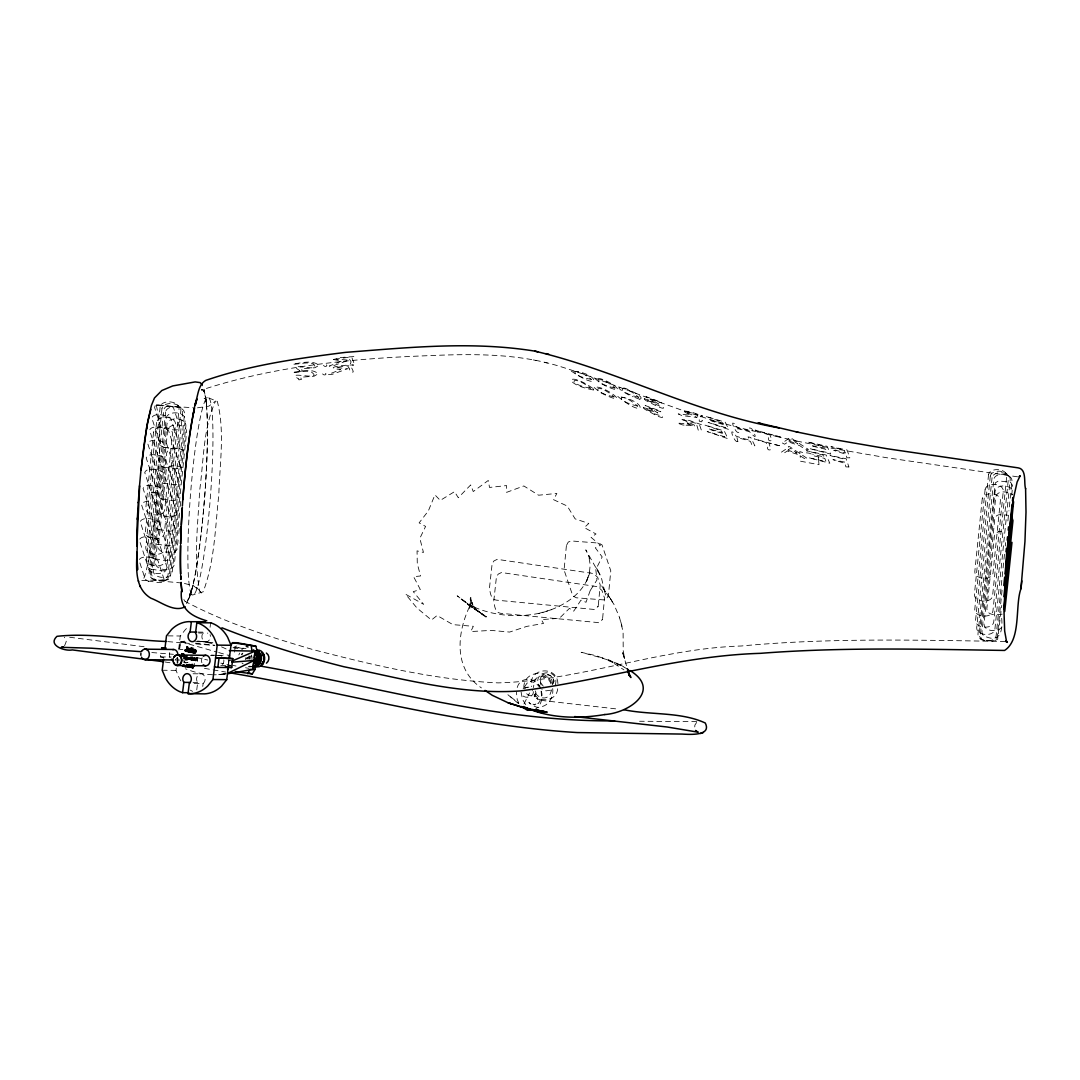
<?xml version="1.0" encoding="UTF-8"?>
<svg xmlns="http://www.w3.org/2000/svg" width="1080" height="1080" viewBox="0 0 1080 1080"><rect width="100%" height="100%" fill="white"/><g stroke="black" fill="none" stroke-linecap="round" stroke-linejoin="round"><path stroke-width="0.75" stroke-dasharray="5 3.75" d="M194.265 657.72L194.71 658.53L193.982 657.612M245.862 659.057L245.889 657.477M248.441 659.084L248.819 655.979M177.768 663.593L178.011 657.653M228.933 659.489L228.123 665.739M190.391 659.826L191.295 660.002L190.931 657.113M156.019 506.223C157.559 471.15 163.742 436.144 155.979 403.799L160.029 405.608L193.469 407.754M179.604 513L174.339 564.422C172.962 572.198 155.142 570.793 155.412 562.694L166.603 453.209C168.386 445.945 181.373 447.107 185.031 452.196M180.279 506.358L180.954 499.73M178.132 540.108L176.999 549.585L174.38 552.352L161.838 551.907L158.868 549.369L158.355 546.615L166.118 470.718C168.102 463.563 179.05 465.129 183.87 468.652M178.808 533.507L179.482 526.905M598.333 605.164L600.237 584.914L597.672 577.301L593.487 573.534L497.205 559.346L493.965 560.938L492.17 563.49L489.429 588.303C490.28 592.488 490.793 599.481 496.125 600.115L592.907 609.336C595.904 611.186 599.332 603.531 597.969 606.609M602.626 618.341L604.53 598.091L601.979 590.476L597.78 586.71L501.498 572.522L498.258 574.101L496.463 576.653L493.736 601.466C494.573 605.664 495.086 612.644 500.418 613.278L597.213 622.499C600.197 624.362 603.625 616.707 602.262 619.772M1004.481 554.269L996.125 635.918C994.748 643.248 977.724 642.208 977.954 634.257L993.803 479.291C995.234 471.839 1012.19 473.067 1011.974 480.951L1008.909 510.948M1005.332 545.94L1005.669 542.606M1007.883 520.952L1008.734 512.622M1002.065 590.193L997.286 636.903L995.558 640.076L992.048 641.169M1011.785 495.113L1012.595 485.555L1010.583 482.301L998.595 480.87L995.341 482.841L979.101 635.243L981.167 639.698L993.29 641.25L997.65 639.252L1001.754 605.448M1001.7 618.313C1002.753 629.897 1000.647 642.587 986.364 636.917C983.745 636.768 981.734 634.203 981.99 631.638L995.787 496.733C997.677 489.875 1008.193 491.373 1012.811 494.748M178.754 648.729L180.279 635.999L185.45 629.546A36.072 29.282 -89.4 0 1 188.474 626.967M154.427 521.788L148.662 560.966L144.747 576.167L143.249 579.555L141.561 580.608L149.567 580L180.441 582.876M179.766 648.554L180.603 641.696A115.844 94.014 -89.4 0 1 184.761 641.183M163.809 657.518L160.434 656.897L160.988 652.428M186.287 658.449C188.325 656.627 184.1 659.826 185.652 657.639M187.097 657.139L186.988 659.259L187.299 657.153M190.256 658.881L190.485 657.032M190.688 657.032L190.593 659.826M191.133 657.113L191.093 660.002L192.105 660.15L192.51 656.924M191.862 656.843L192.105 660.15M191.66 660.069L192.065 656.843M191.903 660.15L192.308 656.924M193.914 659.043C191.835 660.974 196.142 658.246 194.144 659.894M196.574 658.301L195.386 660.785L196.196 657.639M195.386 660.785L195.993 657.558M195.831 660.865L196.816 658.179M197.073 661.095L196.884 658.165L197.073 661.095L197.978 658.436L196.533 657.761M197.519 661.176L197.613 658.044M196.749 689.864L197.667 682.519L196.884 680.9A5.238 4.253 -89.4 0 1 197.505 675.905L198.693 674.595A5.238 4.253 -89.4 0 1 201.258 673.852L201.785 673.961A5.238 4.253 -89.4 0 1 204.053 675.567L204.863 677.255A5.238 4.253 -89.4 0 1 204.242 682.236L203.107 683.505L189.297 683.357M202.743 686.448L203.107 683.505M210.087 627.264L210.451 624.321M228.407 665.807L229.19 659.475M234.522 652.118L235.143 647.123L246.2 649.148M180.846 680.819A36.072 29.282 -89.4 0 1 179.375 678.402L176.013 670.383L176.823 664.025M177.025 662.445L177.62 657.68L177.687 662.108M523.841 687.663C523.476 670.964 547.911 668.115 551.759 684.139M178.875 649.917L180.603 641.696L187.15 642.37M184.275 657.437L183.789 658.368M184.478 657.437L183.789 658.463M176.863 514.661C172.125 517.914 162.594 516.861 158.018 513.202L144.733 472.473C146.745 466.925 159.773 469.584 163.701 472.851L176.972 513.567M551.691 689.837L550.031 694.427L546.79 697.424C541.458 699.57 535.734 695.547 534.033 690.471M192.794 659.178L193.144 660.352M557.699 688.77C556.484 702.553 535.91 703.661 532.508 690.417M555.309 685.112C560.534 666.265 529.43 670.748 539.96 687.339M552.366 684.572C559.238 674.879 538.434 669.479 540.23 682.047L543.254 686.178M189.581 659.03L189.594 658.287M191.97 588.803L192.929 585.59L186.314 604.638M189.581 596.727L191.741 590.22L189.635 594.594L190.836 592.826L188.96 594L192.632 595.013L203.162 591.813C214.826 561.06 215.163 527.162 218.835 494.762C219.605 463.887 225.085 431.636 217.323 401.409L209.075 398.075A99.09 10.004 -85.6 0 0 188.204 535.721A99.09 10.004 -85.6 0 0 204.012 554.931A99.09 10.004 -85.6 0 0 209.075 398.075M193.55 657.842L193.064 657.437M183.668 657.707L183.749 657.545A5.252 4.253 -89.4 0 0 187.583 660.137A5.252 4.253 -89.4 0 0 191.228 657.221M185.018 657.545L185.139 658.813L186.691 658.976M517.239 687.528C520.695 674.649 538.947 678.24 541.107 690.012M241.934 654.98L242.851 653.09M524.543 686.934L526.986 683.181L531.481 681.386L530.604 681.467L535.599 682.83L539.46 686.894M523.989 703.944L529.565 692.955M1001.916 626.9C998.69 632.678 984.11 631.8 984.015 624.051L994.761 518.94C995.882 512.406 1004.373 515.038 1008.572 515.336M185.976 662.918L187.785 662.553M64.557 645.827L66.272 641.48L64.409 637.187M185.139 657.383L184.694 658.341L185.666 659.057M192.672 658.976L193.496 658.584M696.627 722.48L694.872 725.125L694.67 728.271M188.987 659.084L188.271 658.894M593.42 389.921L593.298 388.8M189.662 659.259C188.001 660.636 191.457 657.531 188.339 657.356M245.255 659.34L248.468 657.504M193.32 658.638L192.537 659.394L193.118 660.433M194.076 660.366L195.048 660.69L194.805 657.518M194.549 660.191L193.82 660.474M183.843 661.932L184.518 661.865M533.952 709.979C540.783 706.833 543.415 698.234 541.404 691.335M193.509 659.084L193.104 659.853L194.157 660.029M551.448 609.687L538.731 613.454C560.615 608.445 583.726 595.202 589.91 572.144L585.968 582.755L589.275 573.939L590.207 564.84L588.721 555.755L589.653 558.387L585.779 549.855L601.25 577.193L605.637 595.256L604.031 588.749L605.245 591.651L601.412 585.428M781.434 452.142L788.522 447.39L788.319 446.54L789.548 446.62L807.584 458.663L804.222 458.447L798.782 454.802L787.253 451.008L783.675 453.357L781.434 452.763M185.963 659.03L187.191 659.259M593.365 389.975C561.114 383.886 567.149 369.819 593.204 388.679M207.306 397.67L204.093 398.48L205.848 398.885L204.795 397.737L206.28 401.301L205.241 396.927L206.726 405.432L204.188 389.961L202.176 384.71M1002.173 614.156C997.124 615.033 987.026 615.924 986.85 608.62L994.586 534.56L998.325 531.522L1005.251 531.913M550.584 690.201L545.994 690.863L541.661 689.054M163.769 428.585C168.102 428.058 178.038 432.877 179.82 427.113L173.57 407.97C171.18 404.406 164.079 405.432 163.769 410.265L147.785 566.649C147.258 574.722 165.442 576.126 166.712 568.39L182.709 411.993L182.196 409.252L180.562 407.349L159.503 405.081L154.994 405.877L154.616 407.592L161.001 427.1L164.268 428.679M163.674 447.323C168.008 446.81 177.944 451.629 179.726 445.851L170.721 418.244C166.793 414.963 153.765 412.304 151.767 417.865L160.906 445.838L164.174 447.417M164.039 467.478C168.372 466.965 178.308 471.785 180.09 466.02L168.534 430.569C164.606 427.288 151.578 424.643 149.567 430.191L161.271 466.007L164.538 467.573M162.999 483.341C167.333 482.814 177.269 487.634 179.05 481.869L166.671 443.934C162.756 440.654 149.728 437.994 147.717 443.556L160.232 481.856L163.499 483.435M161.973 499.19C166.293 498.677 176.229 503.483 178.011 497.718L165.145 458.271C161.217 454.99 148.203 452.345 146.192 457.893L159.192 497.705L162.459 499.284M158.841 529.713C163.175 529.2 173.111 534.019 174.893 528.242L162.027 488.795C158.099 485.527 145.071 482.868 143.073 488.43L156.073 528.228L159.341 529.808M156.762 544.388C161.096 543.875 171.018 548.694 172.814 542.916L160.434 504.981C156.506 501.701 143.478 499.055 141.48 504.603L153.981 542.903L157.262 544.482M154.683 559.062C159.003 558.549 168.939 563.369 170.721 557.591L159.165 522.153C155.237 518.873 142.209 516.213 140.211 521.775L151.902 557.577L155.169 559.157M151.186 569.43C155.52 568.917 165.456 573.737 167.238 567.958L158.233 540.351C154.305 537.071 141.278 534.411 139.28 539.973L148.419 567.945L151.686 569.524M148.163 581.216C152.496 580.702 162.419 585.509 164.214 579.744L157.964 560.601C154.035 557.321 141.021 554.675 139.01 560.223L145.395 579.731L148.662 581.31M234.887 646.475L236.817 646.029M225.423 673.974L222.251 674.46L225.585 673.961M539.339 613.278C517.725 617.665 494.775 615.992 474.431 607.217L476.226 608.054L465.858 602.505L457.164 595.823L484.339 615.465L465.453 602.532M186.044 657.599L185.355 658.031L186.071 658.652M183.843 661.865L184.977 662.04M164.916 580.5L167.427 579.393L169.222 576.086L185.22 419.702C185.45 411.426 167.738 410.346 166.28 417.96L150.296 574.358C150.08 581.904 160.529 580.176 165.078 580.621M696.762 721.656L639.576 721.251M553.176 683.06L554.121 681.21L552.137 676.526L547.736 674.271M163.769 580.527L168.723 579.474L170.532 576.167L185.909 425.75C186.138 417.488 168.426 416.394 166.968 424.022L151.592 574.438L152.78 578.245L156.141 579.933M197.478 407.822L208.913 406.134L215.595 401.018C202.932 428.558 203.823 460.728 199.665 490.415C198.032 523.773 193.374 557.969 199.732 591.043M183.951 662.324L185.031 662.904M151.376 492.845L157.383 492.764L151.362 492.048M188.96 659.624L187.718 659.192L188.123 658.355M686.084 425.169L693.603 425.628L687.272 423.779L677.282 423.104L682.925 425.021L686.084 425.169L685.962 423.738M193.698 658.571L194.373 658.584M220.752 665.348L230.675 665.402L220.833 663.12M197.775 632.083L203.918 632.151L202.784 633.42A5.238 4.253 -89.4 0 0 202.163 638.415L202.972 640.089A5.238 4.253 -89.4 0 0 205.241 641.709L205.767 641.804A5.238 4.253 -89.4 0 0 208.332 641.075L209.52 639.752A5.238 4.253 -89.4 0 0 210.141 634.77L210.101 634.649M198.626 633.029L207.833 633.137M168.008 635.864L180.279 635.999M195.561 641.696L206.307 641.817M179.861 649.566L182.925 649.593M210.506 655.371L213.57 655.412M215.109 655.425L219.713 655.479M160.434 656.897L171.167 657.018M187.475 658.355L188.663 659.596M175.041 660.002L179.644 660.042M181.17 660.069L187.312 660.137M194.657 663.782L194.171 663.687M162.203 670.235L176.013 670.383M193.05 673.758L200.718 673.839M193.064 682.466L197.667 682.519M1005.332 641.48C917.312 640.089 828.995 637.726 741.204 646.002C658.706 648.567 580.5 680.589 498.19 682.884C435.038 679.995 372.938 665.172 311.931 649.296C268.731 636.606 225.504 622.89 185.638 601.628M211.424 655.061L216.419 655.331M218.079 655.425L226.382 655.898M167.764 641.615L189.365 643.397M196.02 643.95L214.299 645.462M151.808 652.536L173.394 654.332M186.881 662.351L187.96 662.702M233.982 647.177L245.997 648.527M197.208 641.088L214.002 642.803M201.339 641.493L212.882 642.681M195.332 643.207L214.96 645.246M615.627 708.831L540.635 700.326L541.823 700.569L536.639 698.476L537.773 699.152L534.128 695.844L535.032 696.87L533.237 691.16A6.116 4.968 -2.7 0 1 527.756 697.262A6.116 4.968 -2.7 0 1 521.14 692.172M687.272 423.779L689.445 424.022L681.952 419.405L689.297 420.431L701.825 424.832L699.395 424.413L701.285 429.935L700.663 430.961A3.051 1.499 22.3 0 1 698.315 430.299L696.803 425.142A11.799 3.929 19.9 0 1 696.505 424.373L697.221 423.576L684.531 420.39L696.276 426.074L694.373 425.871M639.765 399.249C646.205 397.332 627.669 389.192 625.333 388.355C608.864 383.778 628.898 395.712 633.056 396.792M144.059 646.731L69.296 637.214M1017.59 476.82L886.518 457.704L832.005 448.308L795.231 440.748M165.038 661.986L171.126 662.918M639.603 399.209L633.569 396.995M204.485 668.358L225.599 672.043M778.194 436.82L757.148 431.744L759.065 432.175C690.026 418.027 626.387 387.167 559.521 366.282C516.105 352.944 470.178 353.822 425.318 355.793C349.826 358.709 273.456 366.35 201.366 390.069A106.231 10.733 -85.6 0 1 204.188 502.889A106.231 10.733 -85.6 0 1 183.884 599.495M228.231 660.137L231.538 660.717M184.424 583.43L193.55 585.806L199.26 590.463M233.01 647.649L242.487 649.377M232.875 665.429L236.034 666.009M245.511 667.737L248.67 668.318M227.57 665.361L232.308 666.239M984.731 640.589L981.504 638.969L980.357 635.324L995.126 490.928C997.07 483.948 1009.058 484.947 1012.811 489.956M533.426 359.924L536.315 360.572M544.563 362.408L547.425 363.069M776.331 436.388L797.04 441.153M799.929 453.533L799.767 451.562C804.343 453.749 810.81 451.737 812.16 455.274A8.924 4.509 16.8 0 0 814.401 455.976L824.783 458.42L826.052 461.579A129.87 65.934 15.7 0 1 822.609 460.863L808.853 457.772L829.818 463.239L826.2 455.058L806.463 450.711L820.287 454.383A52.61 18.373 13.8 0 0 822.663 454.856L824.486 457.043L812.687 454.248M836.568 450.441L833.774 450.374L846.045 454.315L846.801 457.758L849.825 457.839L847.071 450.009L830.952 446.675L843.683 449.982L845.532 452.979L836.825 450.509M196.236 657.396L207.711 660.069M180.603 641.696L217.094 652.104M218.687 652.55L229.784 655.722M608.31 659.624L628.25 669.317M618.394 663.876L595.904 655.628L581.135 652.293L603.41 658.368L602.276 657.936L612.576 662.364L611.591 661.851L623.903 669.83M812.673 445.932L813.091 446.135A8.924 4.509 16.8 0 0 815.333 446.837L825.714 449.294L826.983 452.452A129.87 65.934 15.7 0 1 823.541 451.737L809.784 448.632L830.75 454.113L827.091 446.283L807.354 441.95L821.178 445.621A52.61 18.373 13.8 0 0 823.567 446.094L825.404 448.079L812.471 445.865M184.559 661.932L185.476 662.81M619.582 664.457L628.776 669.614M188.541 657.356L189.702 658.098M189.297 658.436L187.772 657.41M188.663 658.165L189.378 658.571M518.427 703.566L507.789 694.615L518.589 703.107M476.024 610.025L486.486 616.896L467.438 603.976L482.22 614.061M467.438 603.976C507.074 631.679 471.11 608.364 471.771 603.032C475.659 611.861 467.613 588.951 471.15 603.842L470.772 597.443L469.3 609.998L471.042 603.585C457.191 630.599 452.371 668.385 481.424 687.893M468.774 604.854L474.066 608.634L460.094 598.388M525.704 704.646L522.707 699.718L521.262 693.454M200.259 591.732L201.326 592.974L196.681 587.358L198.693 589.815M601.708 585.913L613.832 604.139L619.488 617.328L623.106 631.733L623.201 650.646L624.645 658.854L622.323 651.254L627.453 669.128M349.056 368.132L348.354 367.079A22.829 4.752 -5.9 0 1 347.895 366.512L348.502 365.607L335.61 367.538L347.827 368.699L332.181 374.342L328.212 374.476L340.713 369.549C319.896 367.511 348.476 364.419 353.619 365.094C346.315 363.757 358.493 375.368 350.19 371.237L349.096 368.199M611.118 599.711L608.458 595.647L612.536 601.925M598.793 572.279L596.12 567.351L600.102 574.722M550.962 683.843C548.356 676.431 540.027 673.002 534.87 679.914L533.345 687.596M518.832 703.202L517.226 699.624L516.375 691.848M470.367 598.347L472.743 604.692M194.913 657.68L194.846 660.69M622.957 653.292L624.645 658.854M622.053 626.346L619.488 617.328M541.094 685.098C536.895 675.27 553.487 673.663 552.312 683.937M557.914 683.654C557.145 664.565 527.648 667.994 531.576 686.637M541.094 691.106L541.58 696.114L539.69 701.622L537.908 703.634L538.596 702.918L534.087 704.714L535.059 704.754L529.983 703.377L530.631 703.782C524.043 698.692 537.26 710.397 540.324 706.874C548.937 706.023 553.743 696.492 552.704 688.581M204.188 389.961L204.458 391.5M205.484 397.332L205.74 398.763M818.33 456.921L818.573 459.932M818.667 460.944L818.978 464.683L800.591 461.228L800.118 455.746M201.312 389.718A106.583 10.76 -85.6 0 1 204.89 493.371A106.583 10.76 -85.6 0 1 185.531 601.965M535.262 690.944A6.116 3.861 26.9 0 1 533.048 695.952A6.116 3.861 26.9 0 1 525.258 692.213M524.745 688.932A6.116 3.861 26.9 0 1 528.849 687.191M523.139 688.689A6.116 4.968 -2.7 0 1 529.133 687.542M192.591 691.362A36.072 29.282 -89.4 0 1 190.35 690.134M201.893 662.688A5.252 4.253 -89.4 0 1 201.555 660.123L201.636 659.475A5.252 4.253 -89.4 0 1 202.257 657.653M177.147 657.639A5.252 4.253 -89.4 0 1 176.823 658.165M176.445 658.638A5.252 4.253 -89.4 0 1 175.568 659.381M169.965 657.45A5.252 4.253 -89.4 0 1 169.371 654.291L169.452 653.643A5.252 4.253 -89.4 0 1 170.087 651.834M198.585 641.183A115.844 94.014 -89.4 0 1 213.584 644.072M221.549 646.893A115.844 94.014 -89.4 0 1 228.029 649.904M225.018 674.177A115.803 93.987 -89.4 0 1 213.935 674.77M212.558 674.744A115.803 93.987 -89.4 0 1 185.463 668.777M218.646 655.614A5.252 4.253 -89.4 0 1 221.751 656.181M223.803 659.853A5.252 4.253 -89.4 0 1 223.844 661.163L223.763 661.811A5.252 4.253 -89.4 0 1 221.063 665.631M249.737 656.073A6.075 4.928 -89.4 0 1 250.02 659.192M243.162 663.876A6.075 4.928 -89.4 0 1 242.055 663.053M241.299 654.52A6.075 4.928 -89.4 0 1 242.231 653.427M249.723 659.097A6.075 4.928 -89.4 0 1 250.115 655.992M251.019 666.725A8.438 6.845 -89.4 0 1 249.304 666.117M251.046 657.207A8.438 6.845 -89.4 0 1 251.546 655.088M251.519 655.196A8.438 6.845 -89.4 0 1 251.91 659.543M238.869 654.939A8.438 6.845 -89.4 0 1 239.8 653.062M250.681 666.185A8.438 6.845 -89.4 0 1 248.954 666.711L251.519 666.752A8.438 6.845 -89.4 0 1 248.022 666.104M250.236 666.725A8.438 6.845 -89.4 0 1 248.441 666.698M333.49 359.505L341.577 361.044L329.211 366.107L333.045 365.85L348.705 360.18L336.474 359.1L349.367 357.156L348.759 358.074A22.829 4.752 -5.9 0 0 349.164 358.601L351.121 361.949L350.42 363.461L353.943 363.042L351.662 357.062L354.146 356.562L340.997 357.494L333.49 359.505M247.172 657.49L247.144 659.07L247.185 657.49M594.176 387.518L599.454 391.959A29.484 9.477 23.6 0 0 606.488 395.564C632.07 406.728 602.14 383.683 594.176 387.518M595.08 378.675L600.359 383.117A29.484 9.477 23.6 0 0 607.392 386.735C633.096 397.615 603.153 375.084 595.08 378.675M617.774 396.414C647.744 421.146 647.352 400.451 617.774 396.414M571.361 371.142C604.692 393.93 597.902 371.669 571.361 371.142M779.382 445.702L768.974 443.313L770.715 448.619L770.432 449.78L768.96 449.995L767.583 448.929L767.704 446.351L766.044 442.544L754.312 438.899L779.382 445.702M780.273 436.928L769.865 434.538L771.66 439.479L771.363 440.64L769.891 440.843L768.636 440.06L768.636 437.198L766.949 433.769L755.217 430.11L780.273 436.928M709.506 428.963L710.397 429.638A9.356 3.146 18.9 0 0 712.638 430.421L722.952 433.553L724.761 436.779L707.157 431.568L727.947 438.696L724.288 430.974L704.781 425.034L718.416 429.8A54.122 18.171 18.9 0 0 720.779 430.475L722.615 432.594L709.506 428.963M710.411 420.161L711.302 420.849A9.356 3.146 18.9 0 0 713.543 421.619L723.857 424.751L725.692 427.626L708.102 422.401L728.892 429.53L725.179 422.186L705.605 416.34L719.321 421.011A54.122 18.171 18.9 0 0 721.683 421.673L723.519 423.792L710.411 420.161M702.216 420.768L701.595 421.794A3.051 1.499 22.3 0 1 699.26 421.132L699.26 418.851L697.693 416.34A11.799 3.929 19.9 0 1 697.41 415.57L698.125 414.774L686.718 411.561L685.368 411.723L697.073 417.461L681.98 415.598L678.213 413.924L690.35 415.22L682.803 410.873L690.201 411.629L702.729 416.03L700.218 416.151L702.216 420.768M153.562 432.216L145.8 508.127C145.382 516.254 163.458 517.563 164.741 509.855L172.503 433.944C173.016 425.885 154.832 424.467 153.562 432.216M156.56 422.401L145.355 531.9C144.936 540.027 163.013 541.337 164.295 533.628L175.487 424.143C175.797 415.949 157.856 414.828 156.56 422.401M160.124 406.985L145.76 547.506C145.341 555.633 163.404 556.956 164.686 549.234L179.064 408.713C179.456 400.68 161.487 399.195 160.124 406.985M161.946 408.618L146.57 559.035C146.151 567.162 164.228 568.485 165.497 560.763L180.887 410.36C181.184 402.165 163.242 401.045 161.946 408.618M165.591 411.912L149.094 573.332C148.662 581.458 166.739 582.782 168.021 575.073L184.532 413.64C184.761 405.365 167.049 404.285 165.591 411.912M167.656 430.083L153.293 570.605C152.874 578.731 170.951 580.055 172.22 572.332L186.597 431.811C186.826 423.536 169.114 422.456 167.656 430.083M566.406 545.576L564.071 570.038L572.846 595.957L576.329 597.793L603.437 599.886L606.596 598.793L608.445 595.269L610.781 570.807L602.006 544.887L598.846 543.092L571.414 540.958L568.256 542.052L566.406 545.576M982.247 498.785L974.795 571.658C974.592 579.542 991.535 580.77 992.966 573.318L1000.418 500.459C1000.539 492.615 983.826 491.265 982.247 498.785M985.122 489.375L974.376 594.473C974.16 602.37 991.116 603.585 992.547 596.147L1003.293 491.036C1003.415 483.192 986.702 481.856 985.122 489.375M988.551 474.565L974.754 609.471C974.538 617.355 991.494 618.583 992.925 611.132L1006.722 476.226C1006.938 468.288 989.942 467.235 988.551 474.565M990.293 476.132L975.537 620.541C975.321 628.425 992.264 629.654 993.708 622.202L1008.477 477.806C1008.693 469.854 991.683 468.815 990.293 476.132M992.048 477.711L976.698 627.845C976.482 635.729 993.438 636.957 994.869 629.505L1010.232 479.372C1010.246 471.488 993.64 470.205 992.048 477.711M299.619 370.521L299.822 371.399L302.306 370.994L301.455 368.793L314.982 367.726L319.046 365.296C312.255 359.707 300.915 362.948 292.707 364.163C298.269 364.554 306.869 361.611 313.308 363.69C322.947 373.896 283.797 360.707 299.619 370.521M298.755 378.986L298.957 379.863L301.442 379.458L300.591 377.257L314.105 376.205L318.168 373.788C311.675 367.713 300.483 371.709 292.383 372.289C294.192 373.478 306.221 370.116 310.973 371.723C325.526 382.185 282.636 369.441 298.755 378.986M644.274 398.736L644.423 399.249A10.071 3.2 24.6 0 0 646.043 400.613L658.233 406.836A26.622 12.623 26.3 0 0 662.499 408.254L663.633 407.943L647.001 400.167L658.733 404.109L650.525 398.965L661.743 402.962L661.136 402.165L646.015 396.617L653.387 401.301L644.274 398.736M643.37 407.579L643.518 408.092A10.071 3.2 24.6 0 0 645.138 409.455L657.288 416.043A26.622 12.623 26.3 0 0 661.554 417.461L662.688 417.15L661.716 416.164L654.629 413.856L646.096 409.01L657.828 412.952L649.62 407.795L660.839 411.804L660.231 410.994L645.111 405.459L652.482 410.144L643.37 407.579M591.381 379.377C566.784 375.3 572.332 364.257 591.381 379.377M590.476 388.193C565.88 384.115 571.442 373.005 590.476 388.193M614.993 388.058C589.774 382.671 597.105 372.249 614.993 388.058M614.088 396.913C588.884 391.514 596.187 381.078 614.088 396.913M638.55 397.264C613.629 391.473 620.325 381.2 638.55 397.264M637.645 406.107C612.779 400.37 619.38 390.015 637.645 406.107M590.207 590.585L585.995 602.276L580.946 600.156L573.696 611.186L569.457 608.351L559.386 618.313L541.323 619.61L543.551 623.43L526.716 626.4L509.612 632.07L491.117 630.396L470.745 631.557L473.351 626.292L452.939 624.645L437.103 615.492L431.447 620.028L416.934 607.973L405.54 594.189L423.725 604.368L413.249 591.651L420.296 589.505L413.613 576.693L420.525 575.977L417.285 563.544L417.056 550.868L423.468 552.461L419.85 538.353L425.588 526.419L419.121 522.869L428.342 510.935L434.93 494.87L440.262 500.418L454.532 491.657L458.285 497.718L470.705 484.92L473.243 491.549L488.268 480.452L489.51 487.445L506.561 485.568L506.642 492.345L523.854 485.96L538.582 495.207L556.848 493.439L553.581 499.689L567.23 506.034L575.14 518.873L588.789 523.449L584.267 527.607L595.998 533.966L591.071 537.354L600.494 545.238L595.323 547.817L602.181 556.915L595.809 569.471L596.943 579.96L590.207 590.585M323.42 365.445C326.565 368.739 329.279 362.934 323.42 365.445M322.556 373.937C325.701 377.231 328.401 371.425 322.556 373.937M848.894 466.965L845.87 466.87L845.114 463.442L832.937 459.621L844.601 462.105L842.792 458.744L836.082 457.164A20.25 7.074 13.8 0 0 833.53 456.638L830.048 455.45L846.167 458.771L848.894 466.965M738.801 432.311C736.277 434.498 730.647 421.16 733.401 423.238A2.349 0.796 18 0 1 734.967 423.9C736.56 430.002 744.62 428.909 749.345 431.014C752.045 431.811 746.456 425.615 751.788 428.814C757.863 439.466 755.042 437.711 749.452 431.69A186.435 63.517 17.1 0 0 745.349 430.583L737.586 428.612L738.801 432.311M737.856 441.464C735.035 443.651 729.918 429.988 732.51 432.027A2.349 0.796 18 0 1 734.076 432.689L736.115 436.185L742.716 438.277A114.629 39.056 17.1 0 0 747.927 439.668L749.736 439.965L748.076 436.846L750.735 437.454L754.88 445.811L752.247 445.77L750.492 441.49L748.521 440.721A180.617 89.924 19.3 0 0 744.43 439.533L736.952 437.413L737.856 441.464M782.365 442.989L784.607 444.218L788.184 441.869L799.713 445.649L805.154 449.307L808.515 449.523L791.68 438.426L789.21 437.764A4.374 1.512 15.7 0 0 789.251 438.17L782.365 442.989M788.981 440.991L794.907 443.111A31.185 15.66 17.8 0 0 797.027 443.745L797.958 443.948L791.343 439.627L788.981 440.991M788.522 449.604L787.968 450.225L793.976 452.25A31.185 15.66 17.8 0 0 796.082 452.885L797.027 453.087L790.452 448.402L788.522 449.604M226.206 673.623L218.093 674.73L226.125 673.637M159.543 405.675L156.411 404.96L159.543 405.675"/><path stroke-width="1.5" d="M136.863 533.142C139.563 553.581 128.952 585.023 150.889 598.199C161.15 602.019 174.326 612.738 185.126 606.744M136.809 546.156L139.631 486.027M185.612 651.281L185.018 649.917L185.733 650.66M257.04 661.716L255.757 661.702L256.284 657.383L257.58 657.396L257.54 659.596L256.109 663.606L254.826 663.593M256.946 657.68L256.568 660.798L259.605 661.743L259.726 655.29L257.621 651.78L256.338 651.767C260.253 655.763 259.619 663.485 254.543 666.225L257.391 665.172L259.605 661.743L260.145 657.423L256.946 657.68L256.649 656.14L259.726 655.29M183.884 655.155L182.966 655.87M188.636 651.389C186.435 649.742 190.66 651.767 189.607 651.699M194.251 652.414L193.685 651.294L194.778 652.536M136.755 535.113L137.417 517.928M191.012 651.686L191.457 649.485L191.268 651.807M192.821 652.131L192.861 649.742L192.672 652.063M137.309 519.386L138.294 502.2M1021.815 580.878L1020.965 588.695L1024.947 541.539L1026 512.177L1025.595 488.498M190.066 650.093L190.053 649.755A1.35 1.094 -89.4 0 0 189.31 648.648L189.054 648.581A1.35 1.094 -89.4 0 0 188.257 648.878L187.691 651.092A1.35 1.094 -89.4 0 0 188.163 651.753L189.297 651.969M138.24 502.781L139.495 485.851M188.649 664.956L188.582 666.832L190.08 667.386M190.863 664.781L190.04 667.305M191.066 664.781L190.512 667.022L188.892 667.238M139.482 486.135L141.048 469.112M190.607 664.794L189.959 666.725M1005.98 551.826L1006.331 548.492M1007.181 540.149L1007.519 536.814M1008.207 530.145L1008.545 526.811M1003.793 585.536L1004.643 577.233M1004.981 573.912L1012.109 504.198M1012.446 500.877L1012.784 497.57M1003.914 596.66L1013.621 501.728M1003.901 609.026L1012.946 520.601L1011.798 516.956M1011.974 542.376L1004.738 611.469M140.981 470.124L146.921 425.385L151.416 405.432L154.481 397.953L161.825 390.528L172.706 385.938L195.156 381.915L200.151 382.604L202.176 384.71M142.655 455.126L144.801 440.019M141.143 469.814L142.884 454.302M188.716 692.726L182.574 692.658L183.857 682.358L183.074 680.738A5.238 4.253 -89.4 0 1 183.695 675.756L184.882 674.433A5.238 4.253 -89.4 0 1 187.447 673.704L187.974 673.799A5.238 4.253 -89.4 0 1 190.242 675.418L191.052 677.093A5.238 4.253 -89.4 0 1 190.431 682.088L189.297 683.357L188.028 693.644L190.769 693.725A36.072 29.282 -89.4 0 0 207.765 685.962L212.935 679.509L217.202 645.125L213.84 637.106A36.072 29.282 -89.4 0 0 199.476 623.619L196.83 622.701L195.548 632.988L196.331 634.608A5.238 4.253 -89.4 0 1 195.71 639.603L194.522 640.913A5.238 4.253 -89.4 0 1 191.97 641.655L191.43 641.547A5.238 4.253 -89.4 0 1 189.175 639.941L188.352 638.253A5.238 4.253 -89.4 0 1 188.973 633.272L190.107 632.003L196.25 632.07M188.028 693.644L204.579 693.873A36.072 29.282 -89.4 0 0 221.576 686.111L226.746 679.658L228.272 666.927L231.674 667.548L232.781 658.611L215.568 657.828L232.781 658.611M189.405 666.995L189.904 664.565M1021.019 588.573C1014.782 604.976 1021.559 639.684 1004.562 650.444C923.225 649.175 841.685 647.028 760.482 653.332C679.023 655.709 601.034 680.764 520.749 690.889C460.85 695.277 402.138 678.524 343.953 666.752C302.522 656.33 261.603 643.599 221.9 627.777M140.927 653.319L140.846 653.967A5.252 4.253 -89.4 0 0 140.886 655.29M181.575 656.748L182.142 653.778L181.778 656.748M182.183 655.736C183.114 652.495 181.332 656.613 183.168 655.884M185.666 649.931C186.867 654.845 188.015 640.13 186.341 650.768M185.166 666.023L183.181 665.699L184.194 664.97M186.921 647.001L187.609 647.096L186.638 651.226M190.107 632.003L191.39 621.702L205.214 621.716M187.974 666.536L185.99 666.212L187.583 664.821M190.917 652.212L191.174 648.189L190.539 648.918M190.809 649.404L190.553 651.929L191.417 651.888M191.309 649.067C192.105 646.312 190.566 649.931 192.267 649.242M193.05 648.189L191.943 651.929L192.685 652.631M191.255 649.485L192.416 649.661L192.213 652.334M192.416 649.661L191.7 649.566L192.375 648.446M229.338 655.034L229.379 657.99L231.012 645.273L227.637 637.254A36.072 29.282 -89.4 0 0 213.287 623.768L210.654 622.715M214.461 666.779L217.863 667.4L218.97 658.449M228.042 673.691L252.801 669.452L253.841 661.122M254.246 657.801L255.083 651.145L253.382 649.85M235.319 671.517L252.356 673.852L255.001 669.479L257.269 651.173L255.798 646.164L236.993 642.735L232.484 642.681L231.161 644.868M163.62 659.111L162.203 670.235L165.578 678.254A36.072 29.282 -89.4 0 0 179.928 691.74L182.574 692.658M195.332 649.971A1.418 1.147 -89.4 0 1 195.656 650.781L195.642 651.645L195.872 650.781A1.35 1.094 -89.4 0 0 195.129 649.674L194.67 649.607A1.35 1.094 -89.4 0 0 194.076 649.904M188.987 664.538L189.135 666.536M189.189 664.538L189.068 666.293M144.585 440.788L146.84 427.424M252.801 669.452L255.083 651.145L257.269 651.173M185.099 666.549L182.507 666.117L183.451 664.929M187.907 667.062L185.315 666.63L187.002 664.7M193.509 650.714L193.509 652.118A1.35 1.094 -89.4 0 0 193.982 652.779L194.211 652.914M146.583 428.369L148.784 417.461M192.685 416.543L195.237 403.677M190.485 665.807L189.554 666.995M148.635 418.014L150.849 409.414M195.318 403.339C198.045 395.969 197.978 384.818 205.726 380.417C250.871 364.824 298.431 358.317 345.613 352.363C408.362 347.544 472.19 340.97 534.708 351.108C618.043 370.777 694.44 412.952 779.301 427.95M227.516 669.749L228.272 666.927L225.207 666.9M188.271 649.458C191.295 648.324 187.893 651.456 188.784 649.094M194.927 650.187C195.899 652.118 193.185 649.688 194.333 650.066M188.001 649.364L187.893 651.092A1.35 1.094 -89.4 0 0 188.366 651.753M186.813 650.984L187.609 647.096M192.996 666.752L192.51 667.44L192.794 666.752M247.86 673.812L249.696 669.411L255.001 669.479M194.954 652.28L195.763 652.158L194.9 652.941M194.009 665.172L192.685 667.98L194.211 665.172M193.415 650.389L193.738 649.89A1.418 1.147 -89.4 0 1 194.495 649.58M189.702 650.97L188.568 651.456M257.715 653.643L258.903 651.793A8.438 6.845 -89.4 0 0 257.377 650.66M183.168 665.199L182.507 666.117M187.947 649.08L188.123 648.864A1.391 1.121 -89.4 0 1 188.798 648.554L189.513 648.648A1.35 1.094 -89.4 0 1 190.066 649.175M193.941 649.89L193.306 652.118M255.38 666.792A8.438 6.845 -89.4 0 0 257.108 666.252L259.969 663.647A8.438 6.845 -89.4 0 0 261.009 655.304L258.903 651.793M266.463 663.161C269.676 660.704 269.879 655.358 266.382 653.049M183.978 656.1L184.154 654.494M184.181 656.1L183.951 654.278M187.785 664.821L185.99 666.212M260.145 653.387L258.606 654.79A6.075 4.928 -89.4 0 1 259.214 656.181M185.193 656.006L186.125 655.709M189.81 651.699L189.095 651.969M195.426 652.725L194.279 652.982M187.204 664.7L185.315 666.63M194.4 650.12L193.766 650.849M230.566 672.935C346.086 692.631 459.837 725.355 577.206 732.564L682.074 734.076C689.188 734.427 711.976 736.303 705.267 723.006C680.751 711.612 650.363 715.23 623.97 709.749M256.568 660.798L258.822 659.61L258.863 657.41L256.918 659.273L258.822 659.61L258.322 661.73L254.975 663.255L258.687 663.633M190.971 648.189L191.646 647.933M1019.061 476.618L1020.222 475.673L1017.117 482.031L1013.27 499.284L1006.601 553.567L1003.968 610.673L1004.67 631.112L1006.628 642.033L1005.98 640.724L1007.357 642.384L1006.088 641.588M227.867 673.259L254.381 660.38L232.011 662.202M231.903 661.122L255.083 651.145L229.298 650.592M63.302 646.812L61.29 647.312L91.517 648.216L140.859 651.659M188.582 649.094L189.513 649.161M194.981 652.455L194.184 652.482M700.353 733.536L703.404 732.524M526.109 707.711C550.598 718.646 578.61 718.902 604.665 714.555L604.894 714.501M604.665 714.555C629.208 713.043 661.918 690.161 629.977 670.545M533.952 709.979L527.432 710.289L521.343 706.468M183.249 655.911L184.086 655.371L183.411 654.601M196.83 622.701L210.641 622.85M217.202 645.125L231.012 645.273M232.484 642.681L255.798 646.164M166.144 648.014L161.541 647.96L164.943 648.581L166.482 635.85L171.639 629.397A36.072 29.282 -89.4 0 1 188.636 621.635L191.39 621.702M145.449 649.175L173.732 649.485M189.81 650.093L189.419 649.283M195.426 651.119L195.035 650.308M191.619 652.388L190.863 652.307M257.58 653.346L258.863 653.373M255.866 655.25L257.148 655.263L257.58 657.396M261.009 655.304L264.195 655.344M177.647 655.007L205.902 655.317M256.257 659.583L257.54 659.596M144.977 659.664L171.828 659.961M259.969 663.647L263.156 663.687M256.109 665.159L257.391 665.172M177.417 665.483L205.686 665.807M217.863 667.4L231.674 667.548M191.632 664.74L192.402 667.886L191.835 664.74M212.935 679.509L226.746 679.658M183.857 682.358L189.986 682.425M614.615 720.887C494.397 721.737 377.933 686.799 260.442 666.063M205.187 621.864L202.446 621.783A36.072 29.282 -89.4 0 0 198.788 622.256M193.023 652.644L192.011 652.334M186.327 651.456L185.004 650.511M166.104 641.48C129.951 640.183 92.894 632.462 56.984 636.323C47.142 645.341 65.056 651.551 72.279 649.904L163.512 661.743M185.922 655.709L186.746 655.817M189.095 651.983L188.393 651.875M574.641 716.567L667.211 727.002L698.207 732.2L695.574 730.458L696.087 731.106M536.044 709.965L547.088 712.166L526.284 708.372L508.14 702.797L492.305 695.317L485.042 690.404M542.875 713.043L532.508 710.06M191.511 649.067L192.47 649.242M188.069 650.268L190.228 650.619M193.685 651.294L195.845 651.645M181.94 653.778L183.506 654.021M182.358 654.386L183.276 654.52M249.224 673.286L252.356 673.852M192.2 667.886L192.888 667.98M537.125 710.181L546.615 712.071M796.163 431.838L832.883 439.385L887.315 448.767L1018.143 467.856C1027.08 469.179 1023.597 483.273 1025.622 488.822M256.028 654.764L258.431 655.277M534.708 351.108L537.759 351.796M545.832 353.592L548.856 354.281M760.199 423.306L758.12 422.834L798.134 432.284M186.232 655.736L187.137 656.087M194.481 652.982L193.779 652.779M511.663 703.93L508.14 702.797L522.599 707.481M523.571 706.563L530.955 709.871M206.82 620.851C190.796 616.005 179.793 609.026 181.359 591.017M629.06 675.189L630.909 677.538L627.696 670.545M257.54 663.282L258.674 665.186M188.919 667.062L188.609 665.537M256.284 653.332L257.148 655.263M627.372 669.695L629.262 675.257L627.993 671.18M138.375 580.716L138.618 581.607M139.671 585.63L139.914 586.562M192.254 664.403L192.713 667.44M192.051 664.403L192.51 667.44M251.289 646.124L251.978 651.105M136.863 552.245L137.552 569.781L136.782 552.812M181.98 591.462A106.205 10.733 -85.6 0 1 181.089 582.376M180.887 579.137A106.205 10.733 -85.6 0 1 180.738 575.681M180.671 573.871A106.205 10.733 -85.6 0 1 180.603 545.468M180.644 543.78A106.205 10.733 -85.6 0 1 181.278 526.163M181.346 524.651A106.205 10.733 -85.6 0 1 182.318 507.56A106.583 10.76 -85.6 0 0 180.59 543.956M182.857 499.675A106.205 10.733 -85.6 0 1 194.454 408.686M195.264 405.243A106.205 10.733 -85.6 0 1 196.857 399.317M181.94 591.813A106.583 10.76 -85.6 0 1 181.049 582.687M180.846 579.433A106.583 10.76 -85.6 0 1 180.684 575.964M180.617 574.155A106.583 10.76 -85.6 0 1 180.562 545.643M182.372 506.034A106.583 10.76 -85.6 0 1 194.454 408.375M195.264 404.919A106.583 10.76 -85.6 0 1 196.871 398.979M262.75 655.047A6.116 5.508 87.3 0 1 263.52 656.411M263.655 661.095A6.116 5.508 87.3 0 1 262.98 662.499M203.378 656.249A5.252 4.253 -89.4 0 1 207.941 656.019A5.252 4.253 -89.4 0 1 210.033 661L209.952 661.662A5.252 4.253 -89.4 0 1 203.202 664.74M172.665 649.634A5.252 4.253 -89.4 0 1 177.849 655.182M172.449 659.786A5.252 4.253 -89.4 0 1 171.464 659.273M187.529 649.647A5.252 4.253 -89.4 0 1 190.013 650.714M246.254 646.407A30.537 24.786 -89.4 0 1 248.076 647.014M263.291 654.845A6.075 4.928 -89.4 0 1 263.912 656.221M264.209 657.761A6.075 4.928 -89.4 0 1 264.182 659.354M263.156 662.229A6.075 4.928 -89.4 0 0 263.831 660.879A6.062 4.941 -78.4 0 1 262.953 662.243M261.657 652.968A6.062 4.941 -78.4 0 1 264.182 659.354M259.146 660.825A6.075 4.928 -89.4 0 1 258.471 662.188M257.067 650.066A8.438 6.845 -89.4 0 1 264.587 659.678A8.438 6.845 -89.4 0 1 255.056 666.185M255.825 666.239A8.438 6.845 -89.4 0 1 254.097 666.779M175.122 655.938A5.252 4.253 -89.4 0 1 179.685 655.709A5.252 4.253 -89.4 0 1 181.778 660.69L181.697 661.338A5.252 4.253 -89.4 0 1 177.957 665.456A5.252 4.253 -89.4 0 1 173.637 662.378M173.326 661.122A5.252 4.253 -89.4 0 1 173.273 660.461M174.001 657.342A5.252 4.253 -89.4 0 1 174.326 656.816M142.25 650.511A5.252 4.253 -89.4 0 1 147.002 649.715A5.252 4.253 -89.4 0 1 149.323 654.858L149.243 655.506A5.252 4.253 -89.4 0 1 145.773 659.583A5.252 4.253 -89.4 0 1 141.44 657.126M141.548 651.51A5.252 4.253 -89.4 0 1 141.885 650.984M144.383 649.31A5.238 4.253 -89.4 0 1 147.474 649.877M174.852 655.938A5.252 4.253 -89.4 0 1 179.415 655.695A5.252 4.253 -89.4 0 1 181.507 660.677L181.427 661.338A5.252 4.253 -89.4 0 1 176.891 665.469A5.252 4.253 -89.4 0 1 173.016 660.461M173.111 659.151A5.252 4.253 -89.4 0 1 173.246 658.517M173.732 657.342A5.252 4.253 -89.4 0 1 174.434 656.343M191.12 655.547L191.12 655.547"/></g></svg>
